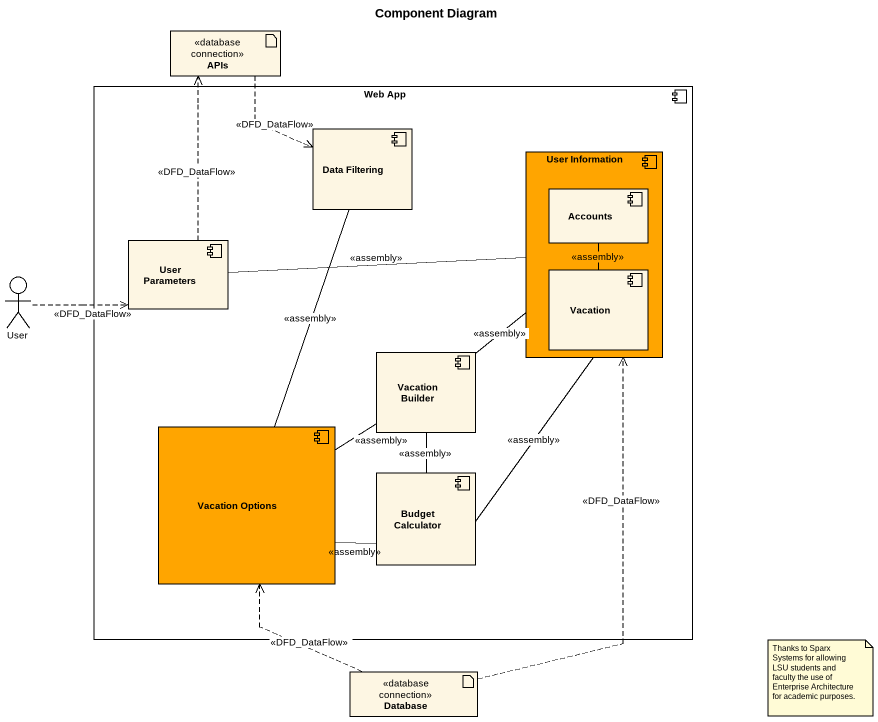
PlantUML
@startuml
title Component Diagram
artifact APIs <<database connection>>
component "Web App" as Web_App {
  component "Data Filtering" as Data_Filtering
  component "User Information" as User_Information #FFA500 {
    component Accounts
    component Vacation
  }
  component "User Parameters" as User_Parameters
  component "Vacation Builder" as Vacation_Builder
  component "Vacation Options" as Vacation_Options #FFA500
  component "Budget Calculator" as Budget_Calculator
}
actor User
artifact "Database" as Database_ <<database connection>>
APIs ..> Data_Filtering : <<DFD_DataFlow>>
Data_Filtering -- Vacation_Options : <<assembly>>
User_Information -left- User_Parameters : <<assembly>>
Accounts -- Vacation : <<assembly>>
User_Parameters .up.> APIs : <<DFD_DataFlow>>
User .right.> User_Parameters : <<DFD_DataFlow>>
Vacation_Builder -up- User_Information : <<assembly>>
Vacation_Builder -- Budget_Calculator : <<assembly>>
Vacation_Options -up- Vacation_Builder : <<assembly>>
Vacation_Options -right- Budget_Calculator : <<assembly>>
Budget_Calculator -up- User_Information : <<assembly>>
Database_ .up.> User_Information : <<DFD_DataFlow>>
Database_ .up.> Vacation_Options : <<DFD_DataFlow>>
note as N1
  Thanks to Sparx Systems for allowing LSU students and faculty the use of Enterprise Architecture for academic purposes.
end note
@enduml
